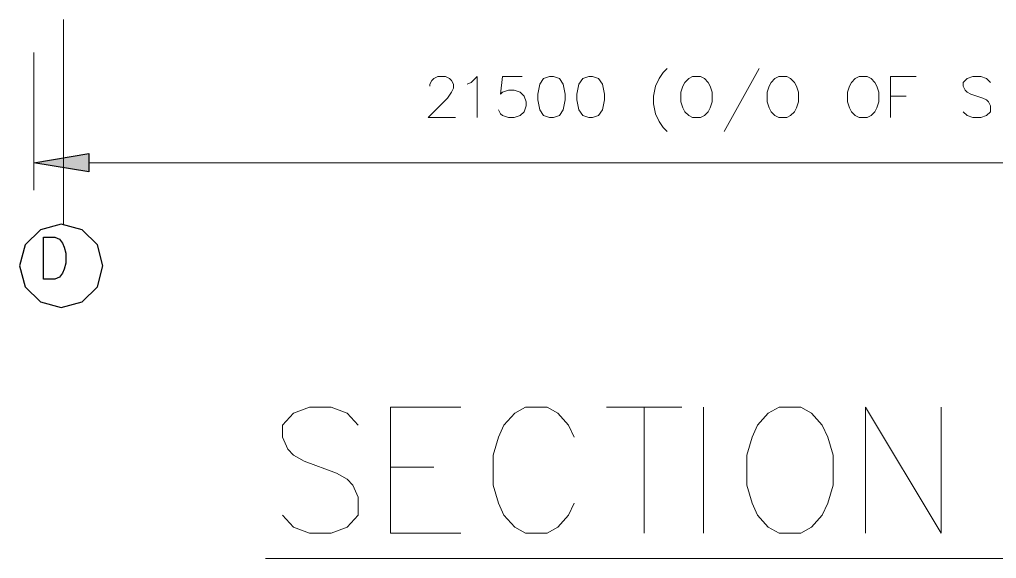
# Model space of a CAD drawing. Header units: millimetres. Extents: x 21 to 390, y 5 to 288.
# Drawn here: x 174.39 to 197.35, y 191.27 to 203.93 of the extents above; entities that cross this region are included whole.
import ezdxf

# ---------------------------------------------------------------- set-up
doc = ezdxf.new("R2010")
doc.units = ezdxf.units.MM
doc.header["$MEASUREMENT"] = 0
doc.layers.get('0').update_dxf_attribs({"linetype": 'CONTINUOUS'})

msp = doc.modelspace()

# ---------------------------------------------------------------- hatches: boundary and pattern name
msp.add_hatch(color=3).paths.add_polyline_path([(176.017, 200.784), (176.017, 200.354), (174.726, 200.569)])

# ---------------------------------------------------------------- linework, layer by layer
at = {"color": 8, "linetype": 'Continuous', "lineweight": 9}
msp.add_line((175.424, 199.124), (175.424, 203.934), dxfattribs=at)
at = {"color": 3, "linetype": 'Continuous', "lineweight": 5}
for p, q in [((174.726, 203.161), (174.726, 199.924)), ((176.017, 200.569), (213.065, 200.569))]:
    msp.add_line(p, q, dxfattribs=at)
at = {"color": 2, "linetype": 'Continuous', "lineweight": 5}
for p, q in [((191.776, 202.781), (190.947, 201.306)), ((194.864, 202.136), (195.232, 202.136))]:
    msp.add_line(p, q, dxfattribs=at)
at = {"color": 1, "linetype": 'Continuous', "lineweight": 15}
for p, q in [((188.183, 194.819), (189.959, 194.819)), ((189.071, 194.819), (189.071, 191.858)), ((190.467, 191.858), (190.467, 194.819)), ((183.107, 193.409), (184.122, 193.409)), ((183.107, 191.858), (184.757, 191.858)), ((180.17, 191.266), (182.708, 191.266)), ((182.708, 191.266), (185.119, 191.266)), ((185.119, 191.266), (187.783, 191.266)), ((187.783, 191.266), (190.067, 191.266)), ((190.067, 191.266), (191.082, 191.266)), ((191.082, 191.266), (193.874, 191.266)), ((193.874, 191.266), (196.665, 191.266)), ((196.665, 191.266), (199.076, 191.266))]:
    msp.add_line(p, q, dxfattribs=at)
at = {"color": 2, "linetype": 'Continuous', "lineweight": 5}
for points in [[(184.035, 202.366), (184.035, 202.412), (184.081, 202.504), (184.127, 202.55), (184.219, 202.596), (184.403, 202.596), (184.495, 202.55), (184.541, 202.504), (184.588, 202.412), (184.588, 202.32), (184.541, 202.228), (184.449, 202.09), (183.989, 201.629), (184.634, 201.629)], [(184.91, 202.412), (185.002, 202.458), (185.141, 202.596), (185.141, 201.629)], [(186.2, 202.596), (185.74, 202.596), (185.694, 202.182), (185.74, 202.228), (185.878, 202.274), (186.016, 202.274), (186.154, 202.228), (186.246, 202.136), (186.293, 201.997), (186.293, 201.905), (186.246, 201.767), (186.154, 201.675), (186.016, 201.629), (185.878, 201.629), (185.74, 201.675), (185.694, 201.721), (185.647, 201.813)], [(189.61, 202.781), (189.518, 202.689), (189.426, 202.55), (189.334, 202.366), (189.288, 202.136), (189.288, 201.951), (189.334, 201.721), (189.426, 201.537), (189.518, 201.398), (189.61, 201.306)], [(194.864, 201.629), (194.864, 202.597), (195.463, 202.597)], [(197.214, 202.458), (197.121, 202.55), (196.983, 202.597), (196.799, 202.597), (196.661, 202.55), (196.568, 202.458), (196.568, 202.366), (196.615, 202.274), (196.661, 202.228), (196.753, 202.182), (197.029, 202.09), (197.121, 202.044), (197.168, 201.998), (197.214, 201.905), (197.214, 201.767), (197.121, 201.675), (196.983, 201.629), (196.799, 201.629), (196.661, 201.675), (196.568, 201.767)]]:
    msp.add_lwpolyline(points, dxfattribs=at)
for points in [[(186.846, 202.596), (186.707, 202.55), (186.615, 202.412), (186.569, 202.182), (186.569, 202.044), (186.615, 201.813), (186.707, 201.675), (186.846, 201.629), (186.938, 201.629), (187.076, 201.675), (187.168, 201.813), (187.214, 202.044), (187.214, 202.182), (187.168, 202.412), (187.076, 202.55), (186.938, 202.596)], [(187.767, 202.596), (187.629, 202.55), (187.537, 202.412), (187.491, 202.182), (187.491, 202.044), (187.537, 201.813), (187.629, 201.675), (187.767, 201.629), (187.859, 201.629), (187.998, 201.675), (188.09, 201.813), (188.136, 202.044), (188.136, 202.182), (188.09, 202.412), (187.998, 202.55), (187.859, 202.596)], [(190.209, 202.597), (190.117, 202.55), (190.025, 202.458), (189.979, 202.366), (189.933, 202.228), (189.933, 201.997), (189.979, 201.859), (190.025, 201.767), (190.117, 201.675), (190.209, 201.629), (190.394, 201.629), (190.486, 201.675), (190.578, 201.767), (190.624, 201.859), (190.67, 201.997), (190.67, 202.228), (190.624, 202.366), (190.578, 202.458), (190.486, 202.55), (190.394, 202.597)], [(192.237, 202.597), (192.145, 202.55), (192.053, 202.458), (192.006, 202.366), (191.96, 202.228), (191.96, 201.997), (192.006, 201.859), (192.053, 201.767), (192.145, 201.675), (192.237, 201.629), (192.421, 201.629), (192.513, 201.675), (192.606, 201.767), (192.652, 201.859), (192.698, 201.997), (192.698, 202.228), (192.652, 202.366), (192.606, 202.458), (192.513, 202.55), (192.421, 202.597)], [(194.126, 202.597), (194.034, 202.55), (193.942, 202.458), (193.896, 202.366), (193.85, 202.228), (193.85, 201.998), (193.896, 201.859), (193.942, 201.767), (194.034, 201.675), (194.126, 201.629), (194.311, 201.629), (194.403, 201.675), (194.495, 201.767), (194.541, 201.859), (194.587, 201.998), (194.587, 202.228), (194.541, 202.366), (194.495, 202.458), (194.403, 202.55), (194.311, 202.597)]]:
    msp.add_lwpolyline(points, close=True, dxfattribs=at)
at = {"color": 3, "linetype": 'Continuous', "lineweight": -2}
msp.add_lwpolyline([(176.017, 200.784), (176.017, 200.354), (174.726, 200.569)], close=True, dxfattribs=at)
at = {"color": 1, "linetype": 'Continuous', "lineweight": 25}
msp.add_lwpolyline([(176.348, 198.145), (176.216, 198.635), (175.857, 198.994), (175.367, 199.125), (174.877, 198.994), (174.518, 198.635), (174.387, 198.145), (174.518, 197.654), (174.877, 197.296), (175.367, 197.164), (175.857, 197.296), (176.216, 197.654)], close=True, dxfattribs=at)
at = {"color": 3, "linetype": 'Continuous', "lineweight": 25}
msp.add_lwpolyline([(174.952, 197.835), (174.952, 198.816), (175.214, 198.816), (175.326, 198.769), (175.4, 198.676), (175.438, 198.582), (175.475, 198.442), (175.475, 198.209), (175.438, 198.069), (175.4, 197.975), (175.326, 197.882), (175.214, 197.835)], close=True, dxfattribs=at)
at = {"color": 1, "linetype": 'Continuous', "lineweight": 15}
for points in [[(182.346, 194.396), (182.092, 194.678), (181.712, 194.819), (181.204, 194.819), (180.823, 194.678), (180.57, 194.396), (180.57, 194.114), (180.697, 193.832), (180.823, 193.691), (181.077, 193.55), (181.839, 193.268), (182.092, 193.127), (182.219, 192.986), (182.346, 192.704), (182.346, 192.281), (182.092, 191.999), (181.712, 191.858), (181.204, 191.858), (180.823, 191.999), (180.57, 192.281)], [(183.107, 191.858), (183.107, 194.819), (184.757, 194.819)], [(187.421, 194.114), (187.295, 194.396), (187.041, 194.678), (186.787, 194.819), (186.28, 194.819), (186.026, 194.678), (185.772, 194.396), (185.645, 194.114), (185.518, 193.691), (185.518, 192.986), (185.645, 192.563), (185.772, 192.281), (186.026, 191.999), (186.279, 191.858), (186.787, 191.858), (187.041, 191.999), (187.295, 192.281), (187.421, 192.563)], [(194.273, 191.858), (194.273, 194.819), (196.05, 191.858), (196.05, 194.819)]]:
    msp.add_lwpolyline(points, dxfattribs=at)
msp.add_lwpolyline([(192.243, 194.819), (191.989, 194.678), (191.736, 194.396), (191.609, 194.114), (191.482, 193.691), (191.482, 192.986), (191.609, 192.563), (191.736, 192.281), (191.989, 191.999), (192.243, 191.858), (192.751, 191.858), (193.004, 191.999), (193.258, 192.281), (193.385, 192.563), (193.512, 192.986), (193.512, 193.691), (193.385, 194.114), (193.258, 194.396), (193.004, 194.678), (192.751, 194.819)], close=True, dxfattribs=at)

doc.saveas('drawing.dxf')
